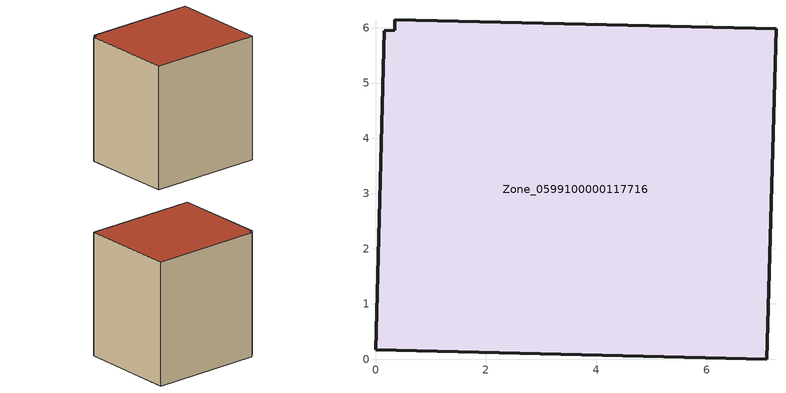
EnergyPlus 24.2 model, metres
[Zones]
Zone_0599100000117716
 floor ground (C_G): 0.35,5.96 0.35,6.14 7.25,5.98 7.08,0 0,0.17 0.15,5.95 z0
 wall outside (C_F): 7.08,0 7.25,5.98 0.35,6.14 0.35,5.96 0.15,5.95 0,0.17 7.08,0 z0:7.73
 roof outside (C_R): 0.35,6.14 0.35,5.96 0.15,5.95 0,0.17 7.08,0 7.25,5.98 z7.73
[BUILDING]
Pand.0599100000117716: North Axis=0; Terrain=City; Loads Convergence Tolerance Value=0.04; Temperature Convergence Tolerance Value=0.4; Solar Distribution=FullExterior; Maximum Number of Warmup Days=25; Minimum Number of Warmup Days=1
[Site:Location]
Rotterdam.The.Hague.AP_ZH_NLD Design_Conditions: Latitude=51.96; Longitude=4.45; Time Zone=1; Elevation=-4.5
[SITE:GROUNDTEMPERATURE:BUILDINGSURFACE]
18, 18, 18, 18, 18, 18, 18, 18, 18, 18, 18, 18
[MATERIAL] Thermal Absorptance=0.9; Solar Absorptance=0.7; Visible Absorptance=0.7
Name | Roughness | Thickness | Conductivity | Density | Specific Heat
G.TI.1946-1964 | MediumSmooth | 0.15 | 1 | 540 | 1210
F.TI.1946-1964 | Rough | 0.3 | 0.857143 | 1920 | 840
R.TI.1946-1964 | MediumRough | 0.2 | 0.277778 | 1500 | 1000
[CONSTRUCTION]
C_G: G.TI.1946-1964
C_F: F.TI.1946-1964
C_R: R.TI.1946-1964
[ZONE]
Zone_0599100000117716: Type=1; Multiplier=1; Ceiling Height=Autocalculate; Volume=Autocalculate; Floor Area=autocalculate; Part of Total Floor Area=Yes
[ZONEINFILTRATION:DESIGNFLOWRATE]
Infil_Zone_0599100000117716: Zone or ZoneList or Space or SpaceList=Zone_0599100000117716; Schedule=AlwaysOn; Design Flow Rate Calculation Method=Flow/Area; Flow Rate per Floor Area=0.003; Constant Term Coefficient=1; Temperature Term Coefficient=0; Velocity Term Coefficient=0; Velocity Squared Term Coefficient=0
[HVACTEMPLATE:ZONE:IDEALLOADSAIRSYSTEM]
Zone_0599100000117716: Maximum Heating Supply Air Temperature=50; Minimum Cooling Supply Air Temperature=13; Maximum Heating Supply Air Humidity Ratio=0.0156; Minimum Cooling Supply Air Humidity Ratio=0.0077; Heating Limit=NoLimit; Cooling Limit=NoLimit; Dehumidification Control Type=ConstantSensibleHeatRatio; Cooling Sensible Heat Ratio=0.7; Dehumidification Setpoint=60; Humidification Control Type=None; Humidification Setpoint=30; Outdoor Air Method=None; Outdoor Air Flow Rate per Person=0.00944; Outdoor Air Flow Rate per Zone Floor Area=0; Outdoor Air Flow Rate per Zone=0; Demand Controlled Ventilation Type=None; Outdoor Air Economizer Type=NoEconomizer; Heat Recovery Type=None; Sensible Heat Recovery Effectiveness=0.7; Latent Heat Recovery Effectiveness=0.65
[ZONECONTROL:THERMOSTAT]
ThermostatControl_Zone_0599100000117716: Zone or ZoneList=Zone_0599100000117716; Control Type Schedule=DualSetpointControlType; Control 1=Thermostat_Zone_0599100000117716; Temperature Difference Between Cutout And Setpoint=0
[THERMOSTATSETPOINT:DUALSETPOINT]
Thermostat_Zone_0599100000117716: Heating Setpoint Temperature Schedule=HeatingSetpoint_Zone_0599100000117716; Cooling Setpoint Temperature Schedule=CoolingSetpoint_Zone_0599100000117716
[SCHEDULE:COMPACT]
HeatingSetpoint_Zone_0599100000117716: Through: 12/31, For: AllDays, Until: 24:00, 21
CoolingSetpoint_Zone_0599100000117716: Through: 12/31, For: AllDays, Until: 24:00, 24
DualSetpointControlType: Through: 12/31, For: AllDays, Until: 24:00, 4
AlwaysOn: Through: 12/31, For: AllDays, Until: 24:00, 1
